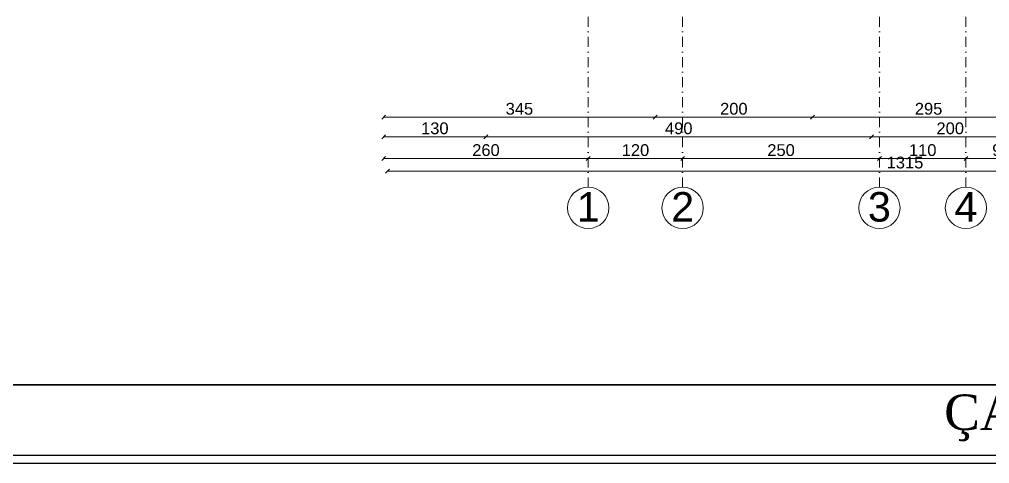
# Model space of a CAD drawing. Header units: millimetres. Extents: x 708 to 46452, y -4963 to 3960.
# Drawn here: x 16765 to 17997, y 1328 to 1892 of the extents above; entities that cross this region are included whole.
import ezdxf

# ---------------------------------------------------------------- set-up
doc = ezdxf.new("R2010")
doc.units = ezdxf.units.MM
for name, pattern in [('ACAD_ISO10W100', [18, 12, -3, 0, -3]), ('DASHDOT', [25.4, 12.7, -6.35, 0, -6.35]), ('DUZ', [0])]:
    doc.linetypes.add(name, pattern=pattern)
for name, color, linetype, lineweight in [('00_IC_OLCU', 139, 'Continuous', 20), ('AKS', 153, 'ACAD_ISO10W100', 20), ('aks ve noktalılar', 129, 'DASHDOT', 13), ('görünüş1', 251, 'Continuous', 35), ('ROL_DIK', 150, 'Continuous', 0), ('Çerçeve', 8, 'Continuous', 30), ('ölçü yatay', 150, 'DUZ', 18)]:
    doc.layers.add(name, color=color, linetype=linetype, lineweight=lineweight)
doc.styles.add('arial_1_18', font='arial.ttf', dxfattribs={"height": 0.2})
doc.styles.add('GENERATED_STYLE_2', font='times.ttf')
doc.styles.get("Standard").update_dxf_attribs({"font": 'arial.ttf'})
doc.dimstyles.new('ALP_OLCU', dxfattribs={"dimscale": 0, "dimtxt": 15, "dimasz": 5, "dimexe": 0.18, "dimexo": 0.06, "dimgap": 3, "dimtad": 1, "dimdec": 0, "dimrnd": 0.1, "dimzin": 9, "dimdsep": 46, "dimtxsty": 'Standard', "dimblk": 'OBLIQUE', "dimcen": 0, "dimse1": 1, "dimse2": 1, "dimclrd": 256, "dimclre": 256, "dimclrt": 53, "dimadec": 0, "dimazin": 0, "dimtfac": 1, "dimtdec": 0, "dimtix": 1, "dimtmove": 1, "dimatfit": 3, "dimldrblk": 'ARCHTICK', "dimfxl": 0.18, "dimtolj": 1, "dimlwd": -1, "dimarcsym": 0})

# ---------------------------------------------------------------- blocks, each defined once
blk = doc.blocks.new('_Oblique')
at = {"color": 0, "linetype": 'ByBlock', "lineweight": -2}
blk.add_line((-0.5, -0.5), (0.5, 0.5), dxfattribs=at)
blk = doc.blocks.new('*D1014')
at = {"layer": '00_IC_OLCU', "transparency": 16777216}
blk.add_line((18547.4, 1699.5), (17232.4, 1699.5), dxfattribs=at)
at = {"layer": 'Defpoints', "color": 0, "transparency": 16777216}
for p in [(18547.4, 2038.5), (17232.4, 1958.5), (17232.4, 1699.5)]:
    blk.add_point(p, dxfattribs=at)
at = {"layer": '00_IC_OLCU', "transparency": 16777216, "xscale": 5, "yscale": 5, "zscale": 5, "rotation": 180}
blk.add_blockref('_Oblique', (17232.4, 1699.5), dxfattribs=at)
at = {"layer": '00_IC_OLCU', "transparency": 16777216, "xscale": 5, "yscale": 5, "zscale": 5}
blk.add_blockref('_Oblique', (18547.4, 1699.5), dxfattribs=at)
at = {"layer": '00_IC_OLCU', "color": 53, "transparency": 16777216, "insert": (17889.9, 1710.2), "char_height": 15, "attachment_point": 5}
blk.add_mtext('\\A1;1315', dxfattribs=at)
blk = doc.blocks.new('_ArchTick')
at = {"color": 0, "linetype": 'ByBlock', "const_width": 0.15}
blk.add_lwpolyline([(-0.5, -0.5), (0.5, 0.5)], dxfattribs=at)
blk = doc.blocks.new('*D1017')
at = {"layer": '00_IC_OLCU', "transparency": 16777216}
blk.add_line((18057.4, 1715.3), (17967.4, 1715.3), dxfattribs=at)
at = {"layer": 'Defpoints', "color": 0, "transparency": 16777216}
for p in [(17967.4, 1715.3), (17967.4, 1715.3), (18057.4, 1715.3)]:
    blk.add_point(p, dxfattribs=at)
at = {"layer": '00_IC_OLCU', "transparency": 16777216, "xscale": 5, "yscale": 5, "zscale": 5, "rotation": 180}
blk.add_blockref('_Oblique', (17967.4, 1715.3), dxfattribs=at)
at = {"layer": '00_IC_OLCU', "transparency": 16777216, "xscale": 5, "yscale": 5, "zscale": 5}
blk.add_blockref('_Oblique', (18057.4, 1715.3), dxfattribs=at)
at = {"layer": '00_IC_OLCU', "color": 53, "transparency": 16777216, "insert": (18012.4, 1726), "char_height": 15, "attachment_point": 5}
blk.add_mtext('\\A1;90', dxfattribs=at)
blk = doc.blocks.new('*D1018')
at = {"layer": '00_IC_OLCU', "transparency": 16777216}
blk.add_line((17967.4, 1715.3), (17857.4, 1715.3), dxfattribs=at)
at = {"layer": 'Defpoints', "color": 0, "transparency": 16777216}
for p in [(17857.4, 1715.3), (17857.4, 1715.3), (17967.4, 1715.3)]:
    blk.add_point(p, dxfattribs=at)
at = {"layer": '00_IC_OLCU', "transparency": 16777216, "xscale": 5, "yscale": 5, "zscale": 5, "rotation": 180}
blk.add_blockref('_Oblique', (17857.4, 1715.3), dxfattribs=at)
at = {"layer": '00_IC_OLCU', "transparency": 16777216, "xscale": 5, "yscale": 5, "zscale": 5}
blk.add_blockref('_Oblique', (17967.4, 1715.3), dxfattribs=at)
at = {"layer": '00_IC_OLCU', "color": 53, "transparency": 16777216, "insert": (17912.4, 1726), "char_height": 15, "attachment_point": 5}
blk.add_mtext('\\A1;110', dxfattribs=at)
blk = doc.blocks.new('*D1019')
at = {"layer": '00_IC_OLCU', "transparency": 16777216}
blk.add_line((17857.4, 1715.3), (17607.4, 1715.3), dxfattribs=at)
at = {"layer": 'Defpoints', "color": 0, "transparency": 16777216}
for p in [(17607.4, 1715.3), (17607.4, 1715.3), (17857.4, 1715.3)]:
    blk.add_point(p, dxfattribs=at)
at = {"layer": '00_IC_OLCU', "transparency": 16777216, "xscale": 5, "yscale": 5, "zscale": 5, "rotation": 180}
blk.add_blockref('_Oblique', (17607.4, 1715.3), dxfattribs=at)
at = {"layer": '00_IC_OLCU', "transparency": 16777216, "xscale": 5, "yscale": 5, "zscale": 5}
blk.add_blockref('_Oblique', (17857.4, 1715.3), dxfattribs=at)
at = {"layer": '00_IC_OLCU', "color": 53, "transparency": 16777216, "insert": (17732.4, 1726), "char_height": 15, "attachment_point": 5}
blk.add_mtext('\\A1;250', dxfattribs=at)
blk = doc.blocks.new('*D1020')
at = {"layer": '00_IC_OLCU', "transparency": 16777216}
blk.add_line((17607.4, 1715.3), (17487.4, 1715.3), dxfattribs=at)
at = {"layer": 'Defpoints', "color": 0, "transparency": 16777216}
for p in [(17487.4, 1715.3), (17487.4, 1715.3), (17607.4, 1715.3)]:
    blk.add_point(p, dxfattribs=at)
at = {"layer": '00_IC_OLCU', "transparency": 16777216, "xscale": 5, "yscale": 5, "zscale": 5, "rotation": 180}
blk.add_blockref('_Oblique', (17487.4, 1715.3), dxfattribs=at)
at = {"layer": '00_IC_OLCU', "transparency": 16777216, "xscale": 5, "yscale": 5, "zscale": 5}
blk.add_blockref('_Oblique', (17607.4, 1715.3), dxfattribs=at)
at = {"layer": '00_IC_OLCU', "color": 53, "transparency": 16777216, "insert": (17547.4, 1726), "char_height": 15, "attachment_point": 5}
blk.add_mtext('\\A1;120', dxfattribs=at)
blk = doc.blocks.new('*D1021')
at = {"layer": '00_IC_OLCU', "transparency": 16777216}
blk.add_line((17487.4, 1715.3), (17227.4, 1715.3), dxfattribs=at)
at = {"layer": 'Defpoints', "color": 0, "transparency": 16777216}
for p in [(17227.4, 1953.5), (17227.4, 1715.3), (17487.4, 1715.3)]:
    blk.add_point(p, dxfattribs=at)
at = {"layer": '00_IC_OLCU', "transparency": 16777216, "xscale": 5, "yscale": 5, "zscale": 5, "rotation": 180}
blk.add_blockref('_Oblique', (17227.4, 1715.3), dxfattribs=at)
at = {"layer": '00_IC_OLCU', "transparency": 16777216, "xscale": 5, "yscale": 5, "zscale": 5}
blk.add_blockref('_Oblique', (17487.4, 1715.3), dxfattribs=at)
at = {"layer": '00_IC_OLCU', "color": 53, "transparency": 16777216, "insert": (17357.4, 1726), "char_height": 15, "attachment_point": 5}
blk.add_mtext('\\A1;260', dxfattribs=at)
blk = doc.blocks.new('*D1023')
at = {"layer": '00_IC_OLCU', "transparency": 16777216}
blk.add_line((18047.4, 1743.1), (17847.4, 1743.1), dxfattribs=at)
at = {"layer": 'Defpoints', "color": 0, "transparency": 16777216}
for p in [(18047.4, 2168.5), (17847.4, 2083.5), (17847.4, 1743.1)]:
    blk.add_point(p, dxfattribs=at)
at = {"layer": '00_IC_OLCU', "transparency": 16777216, "xscale": 5, "yscale": 5, "zscale": 5, "rotation": 180}
blk.add_blockref('_Oblique', (17847.4, 1743.1), dxfattribs=at)
at = {"layer": '00_IC_OLCU', "transparency": 16777216, "xscale": 5, "yscale": 5, "zscale": 5}
blk.add_blockref('_Oblique', (18047.4, 1743.1), dxfattribs=at)
at = {"layer": '00_IC_OLCU', "color": 53, "transparency": 16777216, "insert": (17947.4, 1753.7), "char_height": 15, "attachment_point": 5}
blk.add_mtext('\\A1;200', dxfattribs=at)
blk = doc.blocks.new('*D1024')
at = {"layer": '00_IC_OLCU', "transparency": 16777216}
blk.add_line((17847.4, 1743.1), (17357.4, 1743.1), dxfattribs=at)
at = {"layer": 'Defpoints', "color": 0, "transparency": 16777216}
for p in [(17357.4, 2083.5), (17847.4, 2083.5), (17357.4, 1743.1)]:
    blk.add_point(p, dxfattribs=at)
at = {"layer": '00_IC_OLCU', "transparency": 16777216, "xscale": 5, "yscale": 5, "zscale": 5, "rotation": 180}
blk.add_blockref('_Oblique', (17357.4, 1743.1), dxfattribs=at)
at = {"layer": '00_IC_OLCU', "transparency": 16777216, "xscale": 5, "yscale": 5, "zscale": 5}
blk.add_blockref('_Oblique', (17847.4, 1743.1), dxfattribs=at)
at = {"layer": '00_IC_OLCU', "color": 53, "transparency": 16777216, "insert": (17602.4, 1753.7), "char_height": 15, "attachment_point": 5}
blk.add_mtext('\\A1;490', dxfattribs=at)
blk = doc.blocks.new('*D1025')
at = {"layer": '00_IC_OLCU', "transparency": 16777216}
blk.add_line((17357.4, 1743.1), (17227.4, 1743.1), dxfattribs=at)
at = {"layer": 'Defpoints', "color": 0, "transparency": 16777216}
for p in [(17357.4, 2083.5), (17227.4, 1953.5), (17227.4, 1743.1)]:
    blk.add_point(p, dxfattribs=at)
at = {"layer": '00_IC_OLCU', "transparency": 16777216, "xscale": 5, "yscale": 5, "zscale": 5, "rotation": 180}
blk.add_blockref('_Oblique', (17227.4, 1743.1), dxfattribs=at)
at = {"layer": '00_IC_OLCU', "transparency": 16777216, "xscale": 5, "yscale": 5, "zscale": 5}
blk.add_blockref('_Oblique', (17357.4, 1743.1), dxfattribs=at)
at = {"layer": '00_IC_OLCU', "color": 53, "transparency": 16777216, "insert": (17292.4, 1753.7), "char_height": 15, "attachment_point": 5}
blk.add_mtext('\\A1;130', dxfattribs=at)
blk = doc.blocks.new('*D1028')
at = {"layer": '00_IC_OLCU', "transparency": 16777216}
blk.add_line((18067.4, 1767.8), (17772.4, 1767.8), dxfattribs=at)
at = {"layer": 'Defpoints', "color": 0, "transparency": 16777216}
for p in [(17772.4, 2513.3), (18067.4, 2258.5), (17772.4, 1767.8)]:
    blk.add_point(p, dxfattribs=at)
at = {"layer": '00_IC_OLCU', "transparency": 16777216, "xscale": 5, "yscale": 5, "zscale": 5, "rotation": 180}
blk.add_blockref('_Oblique', (17772.4, 1767.8), dxfattribs=at)
at = {"layer": '00_IC_OLCU', "transparency": 16777216, "xscale": 5, "yscale": 5, "zscale": 5}
blk.add_blockref('_Oblique', (18067.4, 1767.8), dxfattribs=at)
at = {"layer": '00_IC_OLCU', "color": 53, "transparency": 16777216, "insert": (17919.9, 1778.5), "char_height": 15, "attachment_point": 5}
blk.add_mtext('\\A1;295', dxfattribs=at)
blk = doc.blocks.new('*D1029')
at = {"layer": '00_IC_OLCU', "transparency": 16777216}
blk.add_line((17772.4, 1767.8), (17572.4, 1767.8), dxfattribs=at)
at = {"layer": 'Defpoints', "color": 0, "transparency": 16777216}
for p in [(17572.4, 2503.3), (17772.4, 2513.3), (17572.4, 1767.8)]:
    blk.add_point(p, dxfattribs=at)
at = {"layer": '00_IC_OLCU', "transparency": 16777216, "xscale": 5, "yscale": 5, "zscale": 5, "rotation": 180}
blk.add_blockref('_Oblique', (17572.4, 1767.8), dxfattribs=at)
at = {"layer": '00_IC_OLCU', "transparency": 16777216, "xscale": 5, "yscale": 5, "zscale": 5}
blk.add_blockref('_Oblique', (17772.4, 1767.8), dxfattribs=at)
at = {"layer": '00_IC_OLCU', "color": 53, "transparency": 16777216, "insert": (17672.4, 1778.5), "char_height": 15, "attachment_point": 5}
blk.add_mtext('\\A1;200', dxfattribs=at)
blk = doc.blocks.new('*D1030')
at = {"layer": '00_IC_OLCU', "transparency": 16777216}
blk.add_line((17572.4, 1767.8), (17227.4, 1767.8), dxfattribs=at)
at = {"layer": 'Defpoints', "color": 0, "transparency": 16777216}
for p in [(17572.4, 2503.3), (17227.4, 1953.5), (17227.4, 1767.8)]:
    blk.add_point(p, dxfattribs=at)
at = {"layer": '00_IC_OLCU', "transparency": 16777216, "xscale": 5, "yscale": 5, "zscale": 5, "rotation": 180}
blk.add_blockref('_Oblique', (17227.4, 1767.8), dxfattribs=at)
at = {"layer": '00_IC_OLCU', "transparency": 16777216, "xscale": 5, "yscale": 5, "zscale": 5}
blk.add_blockref('_Oblique', (17572.4, 1767.8), dxfattribs=at)
at = {"layer": '00_IC_OLCU', "color": 53, "transparency": 16777216, "insert": (17399.9, 1778.5), "char_height": 15, "attachment_point": 5}
blk.add_mtext('\\A1;345', dxfattribs=at)
blk = doc.blocks.new('GEEG')
at = {"layer": '00_IC_OLCU'}
for base, p1, p2, picture, middle in [((17227.4, 1767.8), (17572.4, 2503.3), (17227.4, 1953.5), '*D1030', (17399.9, 1778.5)), ((17572.4, 1767.8), (17772.4, 2513.3), (17572.4, 2503.3), '*D1029', (17672.4, 1778.5)), ((17772.4, 1767.8), (18067.4, 2258.5), (17772.4, 2513.3), '*D1028', (17919.9, 1778.5)), ((17847.4, 1743.1), (18047.4, 2168.5), (17847.4, 2083.5), '*D1023', (17947.4, 1753.7)), ((17227.4, 1743.1), (17357.4, 2083.5), (17227.4, 1953.5), '*D1025', (17292.4, 1753.7)), ((17357.4, 1743.1), (17847.4, 2083.5), (17357.4, 2083.5), '*D1024', (17602.4, 1753.7)), ((17232.4, 1699.5), (18547.4, 2038.5), (17232.4, 1958.5), '*D1014', (17889.9, 1710.2)), ((17227.4, 1715.3), (17487.4, 1715.3), (17227.4, 1953.5), '*D1021', (17357.4, 1726)), ((17487.4, 1715.3), (17607.4, 1715.3), (17487.4, 1715.3), '*D1020', (17547.4, 1726)), ((17607.4, 1715.3), (17857.4, 1715.3), (17607.4, 1715.3), '*D1019', (17732.4, 1726)), ((17857.4, 1715.3), (17967.4, 1715.3), (17857.4, 1715.3), '*D1018', (17912.4, 1726)), ((17967.4, 1715.3), (18057.4, 1715.3), (17967.4, 1715.3), '*D1017', (18012.4, 1726))]:
    dim = blk.add_linear_dim(base=base, p1=p1, p2=p2, dimstyle='ALP_OLCU', override={"dimscale": 1}, dxfattribs=at)
    dim.commit()
    dim.dimension.update_dxf_attribs({"geometry": picture, "text_midpoint": middle})

msp = doc.modelspace()

# ---------------------------------------------------------------- linework, layer by layer
at = {"layer": 'AKS', "color": 30, "linetype": 'Continuous', "lineweight": 5}
for centre in [(17487.357, 1652.693), (17607.357, 1652.693), (17857.357, 1652.693), (17967.357, 1652.693)]:
    msp.add_circle(centre, 26.25, dxfattribs=at)
at = {"layer": 'aks ve noktalılar'}
for points in [[(17487.357, 1678.658), (17487.357, 3727.462)], [(17607.357, 1678.658), (17607.357, 3727.462)], [(17967.357, 1678.658), (17967.357, 3727.462)], [(17857.357, 1678.658), (17857.357, 2753.46)]]:
    msp.add_lwpolyline(points, dxfattribs=at)
at = {"layer": 'görünüş1'}
msp.add_line((10275.445, 1427.974), (34041.726, 1427.974), dxfattribs=at)
at = {"layer": 'Çerçeve'}
for p, q in [((3680.496, 1338.558), (20864.937, 1338.558)), ((6228.153, 1327.81), (20864.937, 1328.367))]:
    msp.add_line(p, q, dxfattribs=at)

# ---------------------------------------------------------------- block references
at = {"layer": 'ölçü yatay'}
msp.add_blockref('GEEG', (0, 0), dxfattribs=at)

# ---------------------------------------------------------------- texts
at = {"layer": 'AKS', "color": 30, "linetype": 'Continuous', "lineweight": 5, "style": 'arial_1_18'}
for s, p in [('1', (17472.79, 1635.251)), ('2', (17592.79, 1635.251)), ('3', (17842.79, 1635.251)), ('4', (17952.79, 1635.251))]:
    msp.add_text(s, height=37.5, dxfattribs=at).set_placement(p)
at = {"layer": 'ROL_DIK', "color": 0, "lineweight": 40, "insert": (17922.727, 1415.587), "char_height": 45, "attachment_point": 1, "style": 'GENERATED_STYLE_2'}
msp.add_mtext(' ÇATI KAT PLANI  ÖLÇEK: 1/50', dxfattribs=at)

doc.saveas('drawing.dxf')
